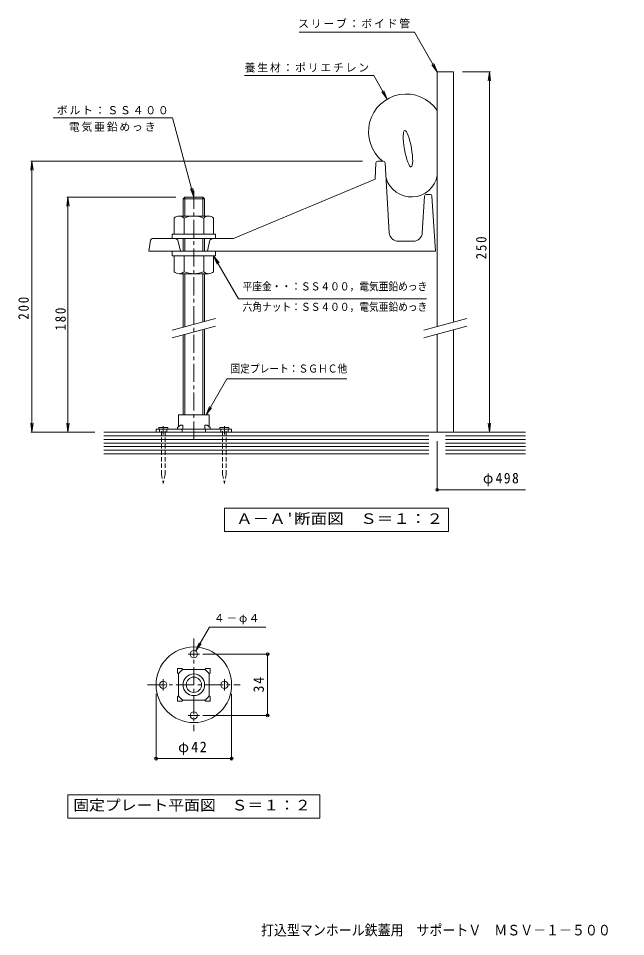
# Model space of a CAD drawing. Units: millimetres on the paper, enlarged 5 times, with parts at other scales. Extents: x -785 to 902, y -681 to 593.
# Drawn here: x -785 to 58, y -681 to 593 of the extents above; entities that cross this region are included whole.
import ezdxf
from ezdxf.enums import TextEntityAlignment as Align

# ---------------------------------------------------------------- set-up
doc = ezdxf.new("R2010")
doc.units = ezdxf.units.MM
doc.header["$LTSCALE"] = 5
doc.header["$PDMODE"] = 32
doc.header["$PDSIZE"] = 4
doc.linetypes.add('CHAIN1', pattern=[8, 5, -1, 1, -1])
doc.linetypes.add('DASHED1', pattern=[1.8, 1.2, -0.6])
for name, color, linetype, lineweight in [('1-0', 2, 'Continuous', 9), ('1-1', 2, 'CHAIN1', 9), ('1-3', 4, 'Continuous', 9), ('1-4', 7, 'Continuous', 9), ('1-8', 3, 'Continuous', 9), ('1-9', 2, 'CHAIN1', 9), ('1-A', 2, 'Continuous', 9), ('1-E', 7, 'Continuous', 9)]:
    doc.layers.add(name, color=color, linetype=linetype, lineweight=lineweight)
doc.layers.add('1-5', color=6, linetype='Continuous')
doc.styles.add('ＭＳ ゴシック', font='')
doc.styles.get('ＭＳ ゴシック').set_extended_font_data('MS Gothic')

msp = doc.modelspace()

# ---------------------------------------------------------------- linework, layer by layer
at = {"layer": '1-0'}
for p, q in [((-278.349, 395.236), (-286.11, 395.236)), ((-288.607, 392.854), (-289.673, 370.21)), ((-275.853, 392.887), (-269.985, 295.723)), ((-486.52, 287.736), (-289.673, 370.21)), ((-221.136, 346.635), (-224.174, 295.742)), ((-213.342, 348.987), (-218.64, 348.987)), ((-601.827, 285.59), (-604.02, 270.236)), ((-599.352, 287.736), (-486.52, 287.736)), ((-563.173, 283.784), (-560.27, 270.236)), ((-519.867, 283.784), (-522.77, 270.236)), ((-236.651, 283.986), (-257.509, 283.986))]:
    msp.add_line(p, q, dxfattribs=at)
at = {"layer": '1-0', "color": 4, "linetype": 'CHAIN1'}
for p, q in [((-584.02, 15.892), (-584.02, 27.316)), ((-499.02, 15.892), (-499.02, 27.316)), ((-549.376, -289.089), (-533.523, -289.089)), ((-584.02, -339.444), (-584.02, -323.592)), ((-499.02, -323.734), (-499.02, -339.586)), ((-533.665, -374.089), (-549.517, -374.089))]:
    msp.add_line(p, q, dxfattribs=at)
at = {"layer": '1-0', "color": 4}
for p, q in [((-594.02, 22.986), (-594.02, 18.986)), ((-594.02, 18.986), (-489.02, 18.986)), ((-589.02, 18.986), (-589.02, 22.986)), ((-579.02, 18.986), (-579.02, 22.986)), ((-557.77, 22.986), (-557.77, 18.986)), ((-525.27, 22.986), (-525.27, 18.986)), ((-504.02, 18.986), (-504.02, 22.986)), ((-494.02, 18.986), (-494.02, 22.986))]:
    msp.add_line(p, q, dxfattribs=at)
at = {"layer": '1-0'}
msp.add_lwpolyline([(-210.847, 346.645), (-205.995, 270.236), (-604.02, 270.236)], dxfattribs=at)
at = {"layer": '1-0', "color": 4}
msp.add_lwpolyline([(-594.02, 22.986), (-489.02, 22.986), (-489.02, 18.986)], dxfattribs=at)
for centre, radius in [((-541.52, -331.589), 52.5), ((-541.52, -289.089), 5), ((-584.02, -331.589), 5), ((-499.02, -331.589), 5), ((-541.52, -374.089), 5)]:
    msp.add_circle(centre, radius, dxfattribs=at)
at = {"layer": '1-0'}
for centre, radius, start, end in [((-286.11, 392.736), 2.5, 90, 177.30495), ((-278.349, 392.736), 2.5, 3.45699, 90), ((-218.64, 346.486), 2.5, 90, 176.58427), ((-213.342, 346.486), 2.5, 3.63327, 90), ((-257.509, 296.486), 12.5, 183.50003, 270), ((-236.651, 296.486), 12.5, 270, 356.58401), ((-599.352, 285.236), 2.5, 90, 171.86929), ((-568.062, 282.736), 5, 12.09503, 90), ((-514.978, 282.736), 5, 90, 167.90497)]:
    msp.add_arc(centre, radius, start, end, dxfattribs=at)
at = {"layer": '1-1'}
msp.add_line((-541.52, 353.958), (-541.52, 9.411), dxfattribs=at)
at = {"layer": '1-3'}
for p, q in [((-203.495, 518.986), (-180.995, 518.986)), ((-203.495, 165.523), (-203.495, 518.986)), ((-180.995, 171.552), (-180.995, 518.986)), ((-203.495, 18.986), (-203.495, 155.171)), ((-180.995, 18.986), (-180.995, 161.199))]:
    msp.add_line(p, q, dxfattribs=at)
at = {"layer": '1-4'}
for p, q in [((-168.495, 518.986), (-129.495, 518.986)), ((-130.995, 518.986), (-132.627, 506.593)), ((-130.995, 18.986), (-130.995, 518.986)), ((-130.995, 518.986), (-129.364, 506.593)), ((-766.52, 395.236), (-768.152, 382.843)), ((-307.29, 395.236), (-768.02, 395.236)), ((-766.52, 18.986), (-766.52, 395.236)), ((-766.52, 395.236), (-764.889, 382.843)), ((-716.52, 345.236), (-718.152, 332.843)), ((-566.52, 345.236), (-718.02, 345.236)), ((-716.52, 18.986), (-716.52, 345.236)), ((-716.52, 345.236), (-714.889, 332.843)), ((-514.145, 263.986), (-506.536, 254.07)), ((-514.145, 263.986), (-509.362, 252.438)), ((-524.52, 42.986), (-495.653, 92.986)), ((-495.653, 92.986), (-328.912, 92.986)), ((-524.52, 42.986), (-519.737, 54.535)), ((-524.52, 42.986), (-516.911, 52.903)), ((-766.52, 18.986), (-768.152, 31.38)), ((-766.52, 18.986), (-764.889, 31.38)), ((-716.52, 18.986), (-718.152, 31.38)), ((-716.52, 18.986), (-714.889, 31.38)), ((-130.995, 18.986), (-132.627, 31.38)), ((-130.995, 18.986), (-129.364, 31.38)), ((-679.02, 18.986), (-768.02, 18.986)), ((-203.495, 6.486), (-203.495, -62.513)), ((-203.495, -61.013), (-80.995, -61.013)), ((-539.02, -284.759), (-534.237, -273.211)), ((-539.02, -284.759), (-531.411, -274.842)), ((-529.02, -289.089), (-437.52, -289.089)), ((-439.02, -374.089), (-439.02, -289.089)), ((-594.02, -344.089), (-594.02, -435.589)), ((-489.02, -344.089), (-489.02, -435.589)), ((-529.02, -374.089), (-437.52, -374.089)), ((-594.02, -434.089), (-489.02, -434.089))]:
    msp.add_line(p, q, dxfattribs=at)
at = {"layer": '1-4', "color": 2}
for p, q in [((-716.52, -516.589), (-716.52, -484.089)), ((-716.52, -484.089), (-366.52, -484.089)), ((-366.52, -516.589), (-366.52, -484.089)), ((-366.52, -516.589), (-716.52, -516.589))]:
    msp.add_line(p, q, dxfattribs=at)
at = {"layer": '1-4'}
for points in [[(-514.145, 263.986), (-479.504, 203.986), (-218.309, 203.986)], [(-539.02, -284.759), (-519.87, -251.589), (-441.313, -251.589)]]:
    msp.add_lwpolyline(points, dxfattribs=at)
at = {"layer": '1-4', "color": 2}
msp.add_lwpolyline([(-499.084, -118.947), (-499.084, -86.448), (-187.707, -86.448), (-187.707, -118.947)], close=True, dxfattribs=at)
at = {"layer": '1-4'}
for p in [(-203.495, -61.013), (-439.02, -289.089), (-439.02, -374.089), (-594.02, -434.089), (-489.02, -434.089)]:
    msp.add_point(p, dxfattribs=at)
at = {"layer": '1-8'}
for p, q in [((-556.52, 342.736), (-554.02, 345.236)), ((-554.02, 345.236), (-554.02, 318.986)), ((-554.02, 345.236), (-529.02, 345.236)), ((-529.02, 345.236), (-529.02, 318.986)), ((-529.02, 345.236), (-526.52, 342.736)), ((-556.52, 342.736), (-526.52, 342.736)), ((-556.52, 342.736), (-556.52, 318.986)), ((-526.52, 342.736), (-526.52, 318.986)), ((-556.52, 287.736), (-556.52, 270.236)), ((-554.02, 287.736), (-554.02, 270.236)), ((-529.02, 287.736), (-529.02, 270.236)), ((-526.52, 287.736), (-526.52, 270.236)), ((-556.52, 238.987), (-556.52, 164.519)), ((-554.02, 238.987), (-554.02, 165.189)), ((-529.02, 238.987), (-529.02, 171.887)), ((-526.52, 238.987), (-526.52, 172.557)), ((-556.52, 154.166), (-556.52, 42.986)), ((-554.02, 154.836), (-554.02, 42.986)), ((-529.02, 161.534), (-529.02, 42.986)), ((-526.52, 162.204), (-526.52, 42.986)), ((-590.27, 25.486), (-590.27, 22.987)), ((-577.77, 25.486), (-590.27, 25.486)), ((-577.77, 25.486), (-577.77, 22.987)), ((-505.27, 25.486), (-492.77, 25.486)), ((-505.27, 25.486), (-505.27, 22.987)), ((-492.77, 25.486), (-492.77, 22.987))]:
    msp.add_line(p, q, dxfattribs=at)
at = {"layer": '1-8', "color": 4}
for p, q in [((-562.039, 318.986), (-521.001, 318.986)), ((-555.183, 316.172), (-555.183, 293.986)), ((-527.857, 316.172), (-527.857, 293.986)), ((-514.145, 316.172), (-514.145, 293.986)), ((-555.183, 241.801), (-555.183, 263.986)), ((-527.857, 241.801), (-527.857, 263.986)), ((-514.145, 241.801), (-514.145, 263.986)), ((-562.039, 238.987), (-521.001, 238.987))]:
    msp.add_line(p, q, dxfattribs=at)
at = {"layer": '1-8', "color": 6, "lineweight": 5}
for p, q in [((-571.52, 293.986), (-571.52, 287.736)), ((-568.895, 293.986), (-571.52, 293.986)), ((-511.52, 293.986), (-514.145, 293.986)), ((-511.52, 293.986), (-511.52, 287.736)), ((-571.52, 263.986), (-571.52, 270.236)), ((-511.52, 263.986), (-511.52, 270.236)), ((-568.895, 263.986), (-571.52, 263.986)), ((-511.52, 263.986), (-514.145, 263.986)), ((-666.52, 18.986), (-80.995, 18.986)), ((-666.52, 13.986), (-214.9, 13.986)), ((-191.932, 13.986), (-80.995, 13.986)), ((-666.52, 8.986), (-214.9, 8.986)), ((-666.52, 3.986), (-214.9, 3.986)), ((-191.932, 8.986), (-80.995, 8.986)), ((-191.932, 3.986), (-80.995, 3.986)), ((-666.52, -1.014), (-214.9, -1.014)), ((-666.52, -6.014), (-214.9, -6.014)), ((-666.52, -11.014), (-214.9, -11.014)), ((-191.932, -1.014), (-80.995, -1.014)), ((-191.932, -6.014), (-80.995, -6.014)), ((-191.932, -11.014), (-80.995, -11.014))]:
    msp.add_line(p, q, dxfattribs=at)
at = {"layer": '1-8', "color": 7}
for p, q in [((-571.52, 160.499), (-511.52, 176.576)), ((-571.52, 150.147), (-511.52, 166.224)), ((-222.245, 160.499), (-162.245, 176.576)), ((-222.245, 150.147), (-162.245, 166.224))]:
    msp.add_line(p, q, dxfattribs=at)
at = {"layer": '1-8', "linetype": 'DASHED1'}
for p, q in [((-586.52, -39.514), (-586.52, 22.987)), ((-581.52, -39.514), (-581.52, 22.987)), ((-501.52, -39.514), (-501.52, 22.987)), ((-496.52, -39.514), (-496.52, 22.987)), ((-586.52, -39.514), (-584.02, -52.014)), ((-581.52, -39.514), (-584.02, -52.014)), ((-501.52, -39.514), (-499.02, -52.014)), ((-496.52, -39.514), (-499.02, -52.014))]:
    msp.add_line(p, q, dxfattribs=at)
at = {"layer": '1-8', "color": 4}
for points in [[(-568.895, 316.172), (-568.895, 293.986), (-514.145, 293.986)], [(-568.895, 241.801), (-568.895, 263.986), (-514.145, 263.986)]]:
    msp.add_lwpolyline(points, dxfattribs=at)
at = {"layer": '1-8', "color": 6, "lineweight": 5}
for centre, radius, start, end in [((-246.704, 436.042), 52.264, 34.23459, 231.33058), ((-239.462, 382.007), 36.559, 196.11575, 349.67223)]:
    msp.add_arc(centre, radius, start, end, dxfattribs=at)
at = {"layer": '1-8', "color": 4}
for centre, radius, start, end in [((-562.039, 309.229), 9.758, 45.3613, 134.63896), ((-541.52, 284.417), 34.57, 66.7198, 113.2803), ((-521.001, 309.229), 9.758, 45.3613, 134.63818), ((-562.039, 248.744), 9.758, 225.36104, 314.6387), ((-541.52, 273.556), 34.57, 246.7197, 293.2802), ((-521.001, 248.744), 9.758, 225.36182, 314.6387)]:
    msp.add_arc(centre, radius, start, end, dxfattribs=at)
at = {"layer": '1-8', "color": 6, "lineweight": 5}
msp.add_ellipse((-244.109, 412.426), major_axis=(-4.465, 25.321), ratio=0.189, dxfattribs=at)
at = {"layer": '1-9'}
for p, q in [((-541.52, -267.126), (-541.52, -396.053)), ((-605.984, -331.589), (-477.057, -331.589))]:
    msp.add_line(p, q, dxfattribs=at)
at = {"layer": '1-A'}
for p, q in [((-562.77, 42.986), (-562.77, 26.507)), ((-562.77, 42.986), (-520.27, 42.986)), ((-520.27, 42.986), (-520.27, 26.507)), ((-560.145, 28.651), (-564.02, 25.486)), ((-522.896, 28.651), (-519.02, 25.486)), ((-564.02, 25.486), (-564.02, 22.986)), ((-519.02, 25.486), (-519.02, 22.986)), ((-562.77, -316.325), (-564.02, -315.075)), ((-562.77, -316.325), (-562.77, -346.853)), ((-556.784, -310.339), (-558.034, -309.089)), ((-526.256, -310.339), (-556.784, -310.339)), ((-526.256, -310.339), (-525.006, -309.089)), ((-520.27, -316.325), (-519.02, -315.075)), ((-520.27, -346.853), (-520.27, -316.325)), ((-562.77, -346.853), (-564.02, -348.103)), ((-556.784, -352.839), (-558.034, -354.089)), ((-556.784, -352.839), (-526.256, -352.839)), ((-526.256, -352.839), (-525.006, -354.089)), ((-520.27, -346.853), (-519.02, -348.103))]:
    msp.add_line(p, q, dxfattribs=at)
for points in [[(-560.145, 28.651), (-556.784, 28.651), (-556.784, 22.986)], [(-522.896, 28.651), (-526.256, 28.651), (-526.256, 22.986)], [(-564.02, -315.075), (-564.02, -309.089), (-558.034, -309.089)], [(-525.006, -309.089), (-519.02, -309.089), (-519.02, -315.075)], [(-558.034, -354.089), (-564.02, -354.089), (-564.02, -348.103)], [(-519.02, -348.103), (-519.02, -354.089), (-525.006, -354.089)]]:
    msp.add_lwpolyline(points, dxfattribs=at)
for radius in [15, 10.625]:
    msp.add_circle((-541.52, -331.589), radius, dxfattribs=at)
for centre, start, end in [((-547.77, -325.339), 121.00261, 148.99734), ((-535.27, -325.339), 31.00261, 58.99734), ((-547.77, -337.839), 211.00261, 238.99734), ((-535.27, -337.839), 301.00261, 328.99734)]:
    msp.add_arc(centre, 17.5, start, end, dxfattribs=at)
at = {"layer": '1-E'}
for p, q in [((-395.031, 573.986), (-235.249, 573.986)), ((-203.495, 518.986), (-235.249, 573.986)), ((-203.495, 518.986), (-211.105, 528.903)), ((-203.495, 518.986), (-208.279, 530.535)), ((-470.995, 513.986), (-291.705, 513.986)), ((-272.836, 481.304), (-291.705, 513.986)), ((-272.836, 481.304), (-280.446, 491.221)), ((-272.836, 481.304), (-277.62, 492.853)), ((-541.52, 345.236), (-543.152, 357.629)), ((-541.52, 345.236), (-546.304, 356.785))]:
    msp.add_line(p, q, dxfattribs=at)
msp.add_lwpolyline([(-541.52, 345.236), (-570.995, 455.236), (-736.76, 455.236)], dxfattribs=at)

# ---------------------------------------------------------------- texts
at = {"layer": '1-4', "color": 6, "style": 'ＭＳ ゴシック', "width": 0.9}
for s, p in [('平座金・・', (-473.809, 212.467)), ('：ＳＳ４００，電気亜鉛めっき', (-406.309, 212.467)), ('六角ナット：ＳＳ４００，電気亜鉛めっき', (-473.809, 184.035)), ('固定プレート：ＳＧＨＣ他', (-490.587, 98.378))]:
    msp.add_text(s, height=11, dxfattribs=at).set_placement(p, align=Align.BOTTOM_LEFT)
at = {"layer": '1-4', "color": 2, "style": 'ＭＳ ゴシック'}
for s, width, p in [("Ａ－Ａ'断面図\u3000Ｓ＝１：２", 1.15, (-482.77, -112.697)), ('固定プレート平面図\u3000Ｓ＝１：２', 1.1, (-709.02, -510.339))]:
    msp.add_text(s, height=14.66, dxfattribs=dict(at, width=width)).set_placement(p, align=Align.BOTTOM_LEFT)
at = {"layer": '1-4', "color": 2, "char_height": 14.66, "attachment_point": 7, "rotation": 90, "style": 'ＭＳ ゴシック'}
for s, insert in [('\\T1.27;\\W0.9;250', (-134.836, 258.951)), ('\\T1.27;\\W0.9;200', (-770.556, 175.131)), ('\\T1.27;\\W0.9;180', (-719.241, 160.112)), ('\\T1.27;\\W0.95;34', (-444.02, -342.214))]:
    msp.add_mtext(s, dxfattribs=dict(at, insert=insert))
at = {"layer": '1-4', "color": 2, "char_height": 14.66, "attachment_point": 7, "style": 'ＭＳ ゴシック'}
for s, insert in [('\\T1.21;\\W0.95;φ498', (-139.901, -56.013)), ('\\T1.19;φ42', (-563.395, -429.089))]:
    msp.add_mtext(s, dxfattribs=dict(at, insert=insert))
at = {"layer": '1-4', "insert": (-513.827, -247.615), "char_height": 11, "attachment_point": 7, "style": 'ＭＳ ゴシック'}
msp.add_mtext('\\T1.17;４－φ４', dxfattribs=at)
at = {"layer": '1-5', "style": 'ＭＳ ゴシック', "width": 0.9}
msp.add_text('打込型マンホール鉄蓋用\u3000サポートＶ\u3000ＭＳＶ－１－５００\u3000\u3000Ｃ＝２００', height=14.66, dxfattribs=at).set_placement((-448.225, -683.811), align=Align.BOTTOM_LEFT)
at = {"layer": '1-E', "char_height": 11, "attachment_point": 7, "style": 'ＭＳ ゴシック'}
for s, insert in [('\\T1.17;スリーブ：ボイド管', (-396.658, 579.294)), ('\\T1.17;養生材：ポリエチレン', (-470.995, 518.219)), ('\\T1.17;ボルト：ＳＳ４００', (-731.867, 459.563)), ('\\T1.17;電気亜鉛めっき', (-715.118, 435.915))]:
    msp.add_mtext(s, dxfattribs=dict(at, insert=insert))

doc.saveas('drawing.dxf')
